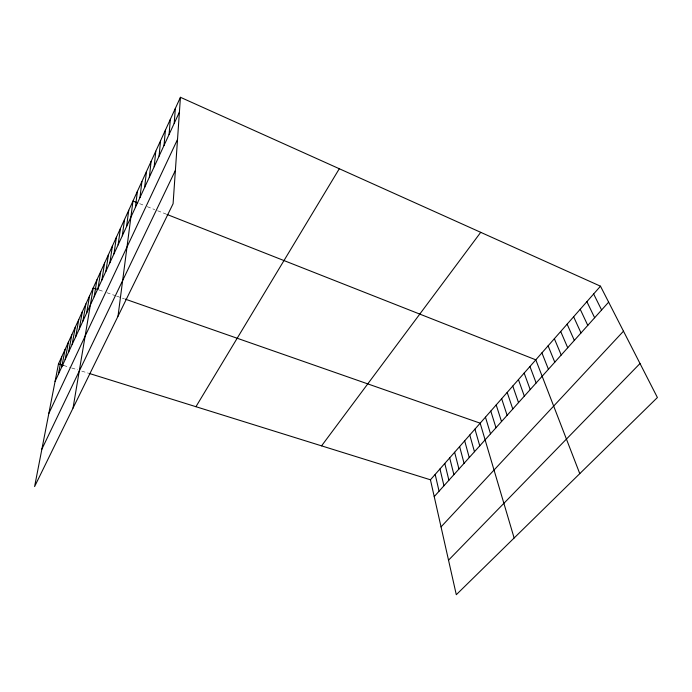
<?xml version="1.0" encoding="UTF-8"?>
<svg xmlns="http://www.w3.org/2000/svg" width="692" height="692" viewBox="0 0 692 692"><rect width="100%" height="100%" fill="white"/><g stroke="black" fill="none" stroke-linecap="round" stroke-linejoin="round"><path stroke-width="0.52" stroke-dasharray="3.46 2.59" d="M63.569 365.437L69.676 367.34M71.683 367.971L77.729 369.848M81.742 371.102L88.723 373.282M99.103 289.983L103.999 291.695M106.914 292.716L115.642 295.769M116.611 296.107L121.411 297.785M122.372 298.122L124.292 298.788M139.646 203.656L144.403 205.533M147.24 206.657L154.774 209.624M157.603 210.74L165.994 214.044"/><path stroke-width="1.04" d="M180.43 97.295L173.087 203.742L34.6 486.58L58.491 363.854L180.43 97.295L600.483 286.185L657.4 397.528L456.296 594.705L430.441 479.798L600.483 286.185M174.202 123.384L175.344 108.41M169.073 134.49L170.344 119.353M164.03 145.415L165.414 130.131M159.065 156.167L160.561 140.727M154.178 166.746L155.786 151.167M149.368 177.169L151.09 161.444M144.637 187.42L146.453 171.573M139.974 197.514L141.895 181.538M135.39 207.453L137.405 191.355M118.003 316.235L132.976 201.035L137.743 202.912M126.55 226.595L128.747 210.281M122.294 235.816L124.569 219.399M118.098 244.907L120.46 228.395M113.964 253.86L116.403 237.261M109.89 262.692L112.407 245.997M105.867 271.394L108.462 254.613M101.906 279.975L104.57 263.116M98.004 288.434L100.738 271.506M94.155 296.781L96.958 279.776M73.041 408.072L93.221 287.933L98.117 289.645M86.604 313.121L89.536 295.986M82.91 321.123L85.903 303.926M79.269 329.02L82.322 311.763M75.67 336.814L78.784 319.496M72.124 344.504L75.29 327.134M68.62 352.081L71.838 334.668M65.16 359.572L68.439 342.108M61.752 366.959L65.083 349.451M58.388 374.251L61.761 356.7M55.066 381.448L179.41 112.087M48.829 413.461L177.524 139.403M41.901 449.099L175.387 170.414M195.94 406.697L339.305 168.736M321.564 445.856L480.724 232.33M434.221 496.605L608.64 302.136M441.038 526.897L623.492 331.183M448.528 560.183L640.014 363.516M58.491 363.854L63.569 365.437M89.726 373.593L430.441 479.798M125.252 299.126L480.17 423.175L514.13 538.004M166.919 214.416L535.807 359.831L579.775 473.639M593.641 293.979L601.599 309.99M586.885 301.669L594.644 317.749M580.216 309.263L587.785 325.396M573.625 316.763L581.012 332.947M567.129 324.167L574.325 340.395M560.702 331.477L567.725 347.756M554.361 338.699L561.212 355.022M548.099 345.827L554.785 362.193M541.914 352.877L548.427 369.277M529.942 366.5L536.144 382.97M524.155 373.092L530.202 389.596M518.429 379.614L524.328 396.144M512.781 386.05L518.524 402.614M507.184 392.416L512.789 409.007M501.657 398.713L507.124 415.321M496.199 404.932L501.527 421.566M490.792 411.083L495.991 427.743M485.455 417.164L490.516 433.841M474.946 429.127L479.755 445.838M469.781 435L474.47 451.729M464.678 440.821L469.245 457.559M459.626 446.574L464.072 463.329M454.627 452.257L458.96 469.029M449.688 457.888L453.9 474.66M444.8 463.45L448.9 480.239M439.965 468.96L443.953 485.749M435.173 474.409L439.065 491.208"/></g></svg>
